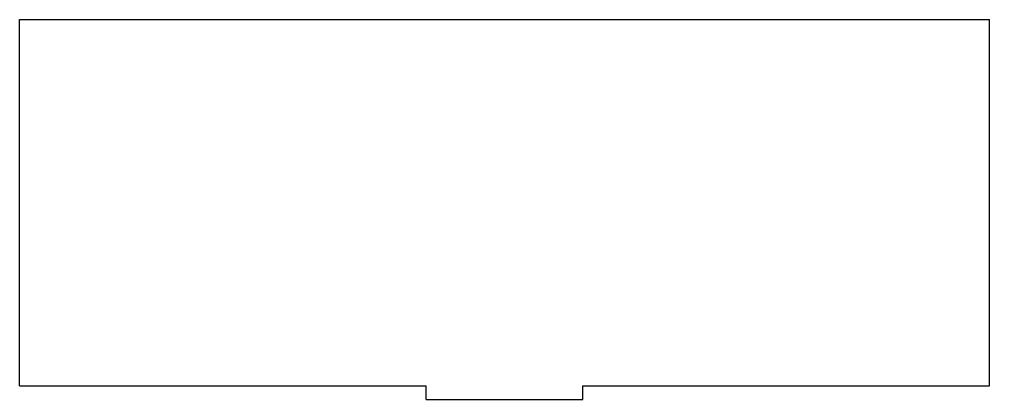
# Model space of a CAD drawing. Header units: millimetres. Extents: x -15 to 195, y -69 to 13.
import ezdxf

# ---------------------------------------------------------------- set-up
doc = ezdxf.new("R2010")
doc.units = ezdxf.units.MM

msp = doc.modelspace()

# ---------------------------------------------------------------- linework, layer by layer
for p, q in [((-14.8255, 13.075), (195.3255, 13.075)), ((-14.8255, -66.25), (-14.8255, 13.075)), ((195.3255, -66.25), (195.3255, 13.075)), ((-14.8255, -66.25), (73.25, -66.25)), ((73.25, -69.25), (73.25, -66.25)), ((107.25, -69.25), (107.25, -66.25)), ((107.25, -66.25), (195.3255, -66.25)), ((73.25, -69.25), (107.25, -69.25))]:
    msp.add_line(p, q)

doc.saveas('drawing.dxf')
